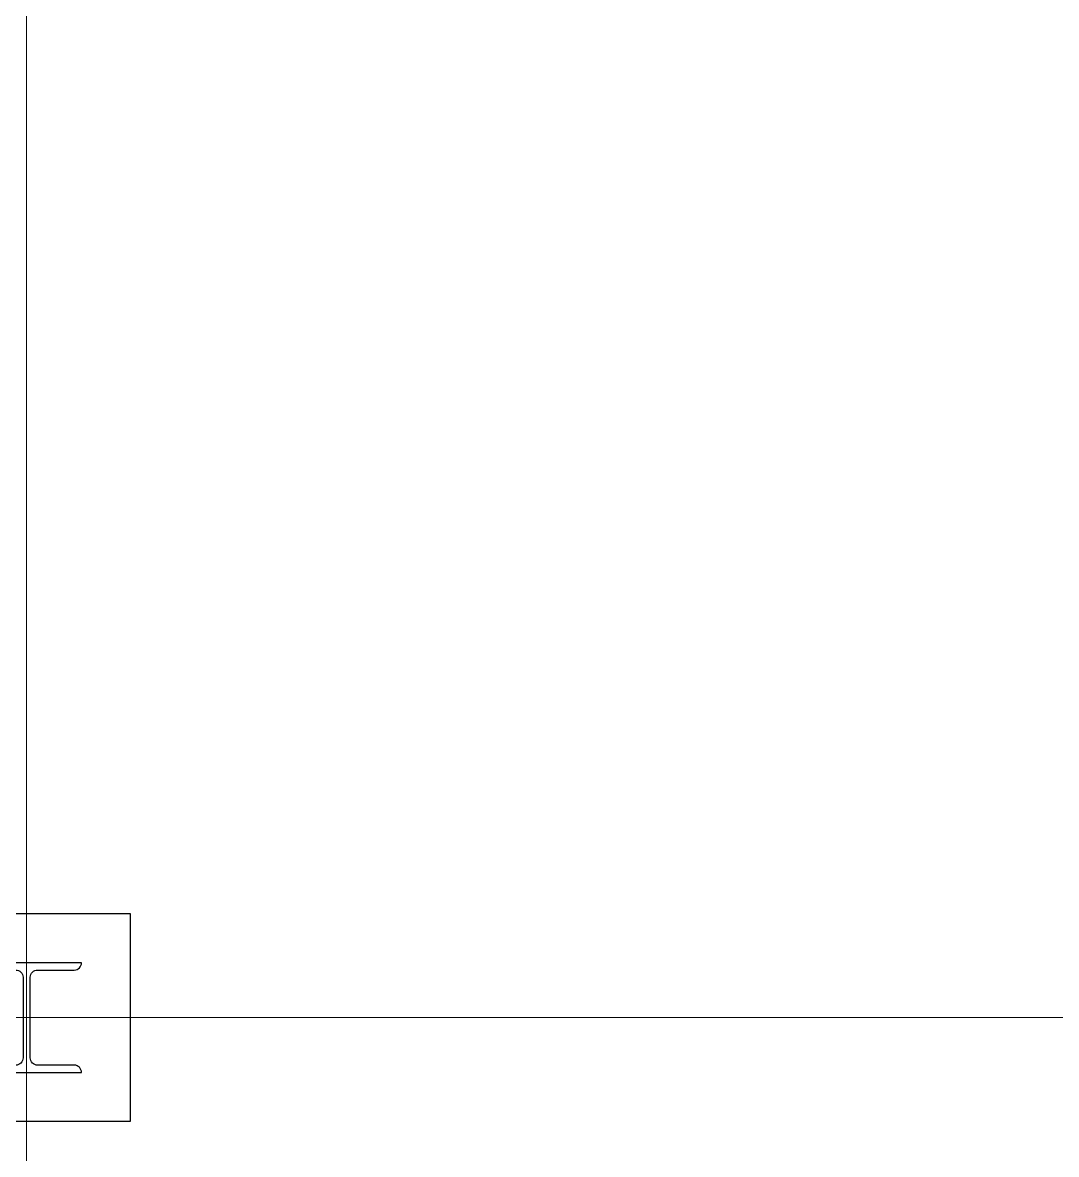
# Model space of a CAD drawing. Extents: x -681219 to -550379, y -242630 to -158199.
# Drawn here: x -654972 to -650735, y -227477 to -222838 of the extents above; entities that cross this region are included whole.
import ezdxf
from ezdxf.lldxf.tags import DXFTag

# ---------------------------------------------------------------- set-up
doc = ezdxf.new("R2010")
doc.units = 0
doc.header["$LTSCALE"] = 1000
doc.layers.add('famsun', color=7, linetype='CONTINUOUS', lineweight=0)
doc.layers.add('轴网_轴线', color=1, linetype='CENTER2', lineweight=0)
doc.layers.add('GY_Bj_Hatch', color=9, linetype='CONTINUOUS')
tags = doc.linetypes.add('CENTER2', pattern=[28.575, 19.05, -3.175, 3.175, -3.175]).pattern_tags.tags
tags[10:11] = [DXFTag(74, 4), DXFTag(75, 0), DXFTag(340, '0'), DXFTag(46, 0.0), DXFTag(50, 0.0), DXFTag(44, 0.0), DXFTag(45, 0.0)]
tags[8:9] = [DXFTag(74, 4), DXFTag(75, 0), DXFTag(340, '0'), DXFTag(46, 0.0), DXFTag(50, 0.0), DXFTag(44, 0.0), DXFTag(45, 0.0)]
tags[6:7] = [DXFTag(74, 4), DXFTag(75, 0), DXFTag(340, '0'), DXFTag(46, 0.0), DXFTag(50, 0.0), DXFTag(44, 0.0), DXFTag(45, 0.0)]
tags[4:5] = [DXFTag(74, 4), DXFTag(75, 0), DXFTag(340, '0'), DXFTag(46, 0.0), DXFTag(50, 0.0), DXFTag(44, 0.0), DXFTag(45, 0.0)]

# ---------------------------------------------------------------- blocks, each defined once
blk = doc.blocks.new('轴网FB0EDE194AE0F5E0')
at = {"layer": 'GY_Bj_Hatch', "color": 255}
blk.add_lwpolyline([(30575, 425), (31425, 425), (31425, -425), (30575, -425)], close=True, dxfattribs=at)
blk.add_lwpolyline([(30775, 225), (31225, 225, -0.414214), (31195, 195), (31045, 195, 0.414214), (31015, 165), (31015, -165, 0.414214), (31045, -195), (31195, -195, -0.414214), (31225, -225), (30775, -225, -0.414214), (30805, -195), (30955, -195, 0.414214), (30985, -165), (30985, 165, 0.414214), (30955, 195), (30805, 195, -0.414214)], format="xyb", close=True, dxfattribs=at)
at = {"layer": '轴网_轴线'}
for p, q in [((31000, -1200), (31000, 23700)), ((-1200, 0), (44200, 0))]:
    blk.add_line(p, q, dxfattribs=at)

msp = doc.modelspace()

# ---------------------------------------------------------------- block references
at = {"layer": 'famsun', "xscale": -1}
msp.add_blockref('轴网FB0EDE194AE0F5E0', (-623955.4609, -226916.6983), dxfattribs=at)

doc.saveas('drawing.dxf')
